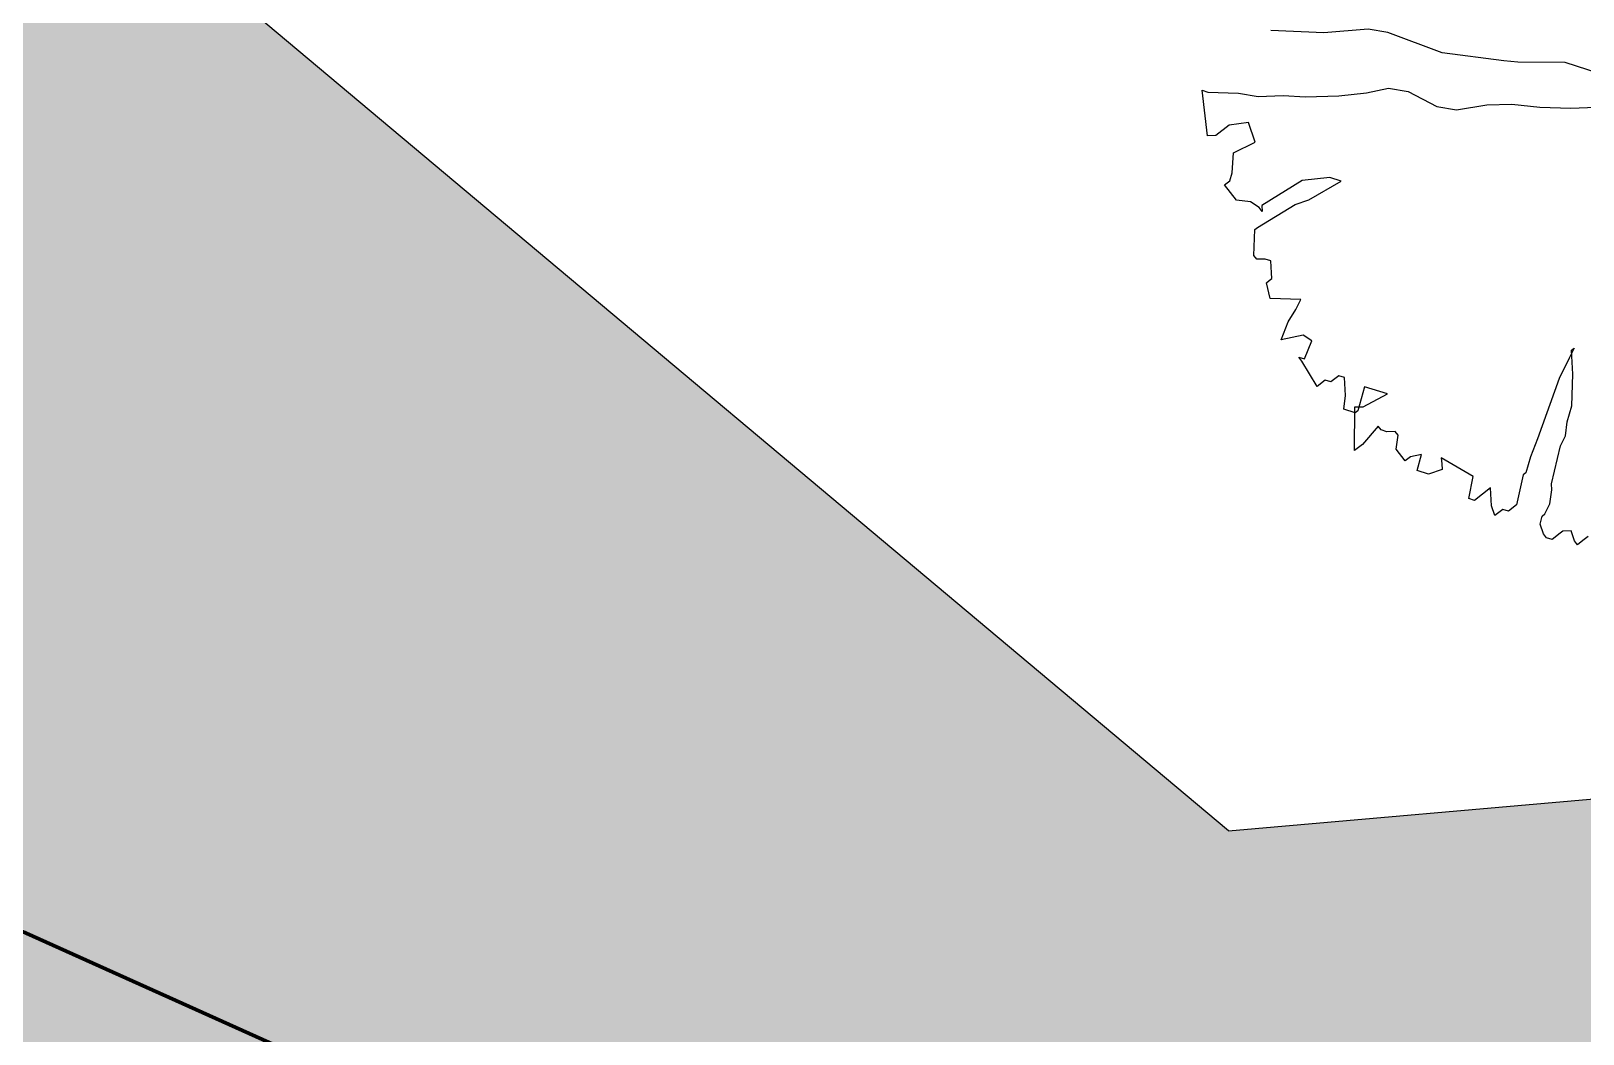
# Model space of a CAD drawing. Header units: millimetres. Extents: x 111 to 1506, y 14 to 566.
# Drawn here: x 252.747 to 255.486, y 189.701 to 191.471 of the extents above; entities that cross this region are included whole.
import ezdxf

# ---------------------------------------------------------------- set-up
doc = ezdxf.new("R2010")
doc.units = ezdxf.units.MM
doc.layers.add('fer', color=8, linetype='Continuous')
doc.layers.add('G', color=254, linetype='Continuous', lineweight=5)

# ---------------------------------------------------------------- blocks, each defined once
blk = doc.blocks.new('tr')
at = {"layer": 'fer', "color": 97}
for p, q in [((1379.4492, 206.3708), (1379.4611, 206.3708)), ((1379.4492, 206.3708), (1379.4611, 206.3708)), ((1379.4611, 206.3708), (1379.473, 206.3708)), ((1379.4611, 206.3708), (1379.473, 206.3708)), ((1379.473, 206.3621), (1379.467, 206.3448)), ((1379.473, 206.3621), (1379.467, 206.3448)), ((1379.473, 206.3708), (1379.473, 206.3621)), ((1379.473, 206.3708), (1379.473, 206.3621)), ((1379.467, 206.3448), (1379.4789, 206.3361)), ((1379.467, 206.3448), (1379.467, 206.3448)), ((1379.467, 206.3448), (1379.4789, 206.3361)), ((1379.467, 206.3448), (1379.467, 206.3448)), ((1379.4789, 206.3361), (1379.4849, 206.3361)), ((1379.4789, 206.3361), (1379.4849, 206.3361)), ((1379.4849, 206.3361), (1379.5027, 206.3361)), ((1379.4849, 206.3361), (1379.5027, 206.3361)), ((1379.5027, 206.3361), (1379.5087, 206.3274)), ((1379.5027, 206.3361), (1379.5087, 206.3274)), ((1379.5087, 206.3274), (1379.5087, 206.3188)), ((1379.5087, 206.3274), (1379.5087, 206.3188)), ((1379.5027, 206.3014), (1379.4908, 206.2928)), ((1379.5027, 206.3014), (1379.4908, 206.2928)), ((1379.5087, 206.3188), (1379.5027, 206.3014)), ((1379.5087, 206.3188), (1379.5027, 206.3014)), ((1379.467, 206.2841), (1379.4492, 206.2668)), ((1379.467, 206.2841), (1379.4492, 206.2668)), ((1379.4849, 206.2928), (1379.467, 206.2841)), ((1379.4849, 206.2928), (1379.467, 206.2841)), ((1379.4908, 206.2928), (1379.4849, 206.2928)), ((1379.4908, 206.2928), (1379.4849, 206.2928)), ((1379.4432, 206.2581), (1379.3897, 206.2148)), ((1379.4432, 206.2581), (1379.3897, 206.2148)), ((1379.4492, 206.2668), (1379.4432, 206.2581)), ((1379.4492, 206.2668), (1379.4432, 206.2581)), ((1379.473, 206.2148), (1379.5146, 206.2495)), ((1379.473, 206.2148), (1379.5146, 206.2495)), ((1379.5146, 206.2495), (1379.5325, 206.2495)), ((1379.5146, 206.2495), (1379.5325, 206.2495)), ((1379.5325, 206.2495), (1379.5384, 206.2408)), ((1379.5325, 206.2495), (1379.5384, 206.2408)), ((1379.5503, 206.2235), (1379.5325, 206.1975)), ((1379.5503, 206.2235), (1379.5325, 206.1975)), ((1379.5384, 206.2408), (1379.5563, 206.2408)), ((1379.5384, 206.2408), (1379.5563, 206.2408)), ((1379.5563, 206.2408), (1379.5503, 206.2235)), ((1379.5563, 206.2408), (1379.5503, 206.2235)), ((1379.3718, 206.2061), (1379.354, 206.1888)), ((1379.3718, 206.2061), (1379.354, 206.1888)), ((1379.3897, 206.2148), (1379.3718, 206.2061)), ((1379.3897, 206.2148), (1379.3718, 206.2061)), ((1379.4135, 206.1801), (1379.4432, 206.1975)), ((1379.4135, 206.1801), (1379.4432, 206.1975)), ((1379.4432, 206.1975), (1379.467, 206.2148)), ((1379.4432, 206.1975), (1379.467, 206.2148)), ((1379.467, 206.2148), (1379.473, 206.2148)), ((1379.467, 206.2148), (1379.473, 206.2148)), ((1379.5325, 206.1975), (1379.5503, 206.1975)), ((1379.5325, 206.1975), (1379.5503, 206.1975)), ((1379.5503, 206.1975), (1379.5682, 206.1975)), ((1379.5503, 206.1975), (1379.5682, 206.1975)), ((1379.5682, 206.1975), (1379.5741, 206.1888)), ((1379.5682, 206.1975), (1379.5741, 206.1888)), ((1379.3302, 206.1715), (1379.2944, 206.1281)), ((1379.3302, 206.1715), (1379.2944, 206.1281)), ((1379.3182, 206.1195), (1379.4135, 206.1801)), ((1379.3182, 206.1195), (1379.4135, 206.1801)), ((1379.354, 206.1888), (1379.3302, 206.1715)), ((1379.354, 206.1888), (1379.3302, 206.1715)), ((1379.5741, 206.1888), (1379.5444, 206.1628)), ((1379.5741, 206.1888), (1379.5444, 206.1628)), ((1379.5444, 206.1628), (1379.5682, 206.1021)), ((1379.5444, 206.1628), (1379.5682, 206.1021)), ((1379.2944, 206.1281), (1379.2706, 206.0935)), ((1379.2944, 206.1281), (1379.2706, 206.0935)), ((1379.2825, 206.1021), (1379.3182, 206.1195)), ((1379.2825, 206.1021), (1379.3182, 206.1195)), ((1379.5682, 206.1021), (1379.5741, 206.1108)), ((1379.5682, 206.1021), (1379.5741, 206.1108)), ((1379.5741, 206.1108), (1379.5801, 206.1195)), ((1379.5741, 206.1108), (1379.5801, 206.1195)), ((1379.5801, 206.1195), (1379.6039, 206.1108)), ((1379.5801, 206.1195), (1379.6039, 206.1108)), ((1379.6039, 206.1108), (1379.6158, 206.0935)), ((1379.6039, 206.1108), (1379.6158, 206.0935)), ((1379.2647, 206.0935), (1379.2825, 206.1021)), ((1379.2647, 206.0935), (1379.2825, 206.1021)), ((1379.2706, 206.0935), (1379.2647, 206.0935)), ((1379.2706, 206.0935), (1379.2647, 206.0935)), ((1379.6158, 206.0935), (1379.592, 206.0761)), ((1379.6158, 206.0935), (1379.592, 206.0761)), ((1379.592, 206.0761), (1379.6099, 206.0675)), ((1379.592, 206.0761), (1379.6099, 206.0675)), ((1379.6099, 206.0675), (1379.6218, 206.0675)), ((1379.6099, 206.0675), (1379.6218, 206.0675)), ((1379.6218, 206.0675), (1379.6218, 206.0415)), ((1379.6218, 206.0675), (1379.6218, 206.0415)), ((1379.6218, 206.0415), (1379.6039, 206.0241)), ((1379.6218, 206.0415), (1379.6039, 206.0241)), ((1379.6039, 206.0241), (1379.6039, 206.0155)), ((1379.6039, 206.0241), (1379.6039, 206.0155)), ((1379.6039, 206.0155), (1379.6158, 206.0068)), ((1379.6039, 206.0155), (1379.6158, 206.0068)), ((1379.6158, 206.0068), (1379.6218, 205.9981)), ((1379.6158, 206.0068), (1379.6218, 205.9981)), ((1379.6218, 205.9895), (1379.6634, 205.9981)), ((1379.6218, 205.9981), (1379.6218, 205.9895)), ((1379.6218, 205.9895), (1379.6634, 205.9981)), ((1379.6218, 205.9981), (1379.6218, 205.9895)), ((1379.6813, 205.9981), (1379.6337, 205.9375)), ((1379.6813, 205.9981), (1379.6337, 205.9375)), ((1379.6634, 205.9981), (1379.6813, 205.9981)), ((1379.6634, 205.9981), (1379.6813, 205.9981)), ((1379.5741, 205.9548), (1379.598, 205.9202)), ((1379.6218, 205.9462), (1379.5741, 205.9548)), ((1379.5741, 205.9548), (1379.598, 205.9202)), ((1379.6218, 205.9462), (1379.5741, 205.9548)), ((1379.598, 205.9202), (1379.6337, 205.9462)), ((1379.598, 205.9202), (1379.6337, 205.9462)), ((1379.6337, 205.9375), (1379.6218, 205.9462)), ((1379.6337, 205.9375), (1379.6218, 205.9462)), ((1379.6337, 205.9462), (1379.6396, 205.9462)), ((1379.6337, 205.9462), (1379.6396, 205.9462)), ((1379.6396, 205.9462), (1379.6515, 205.9288)), ((1379.6396, 205.9462), (1379.6515, 205.9288)), ((1379.6515, 205.9288), (1379.6337, 205.9115)), ((1379.6515, 205.9288), (1379.6337, 205.9115)), ((1379.6277, 205.9028), (1379.6158, 205.8855)), ((1379.6277, 205.9028), (1379.6158, 205.8855)), ((1379.6337, 205.9115), (1379.6277, 205.9028)), ((1379.6337, 205.9115), (1379.6277, 205.9028)), ((1379.6337, 205.9115), (1379.6337, 205.9115)), ((1379.6337, 205.9115), (1379.6337, 205.9115)), ((1379.6158, 205.8855), (1379.6218, 205.8768)), ((1379.6158, 205.8855), (1379.6218, 205.8768)), ((1379.6218, 205.8768), (1379.6396, 205.8768)), ((1379.6218, 205.8768), (1379.6396, 205.8768)), ((1379.6396, 205.8768), (1379.6456, 205.8682)), ((1379.6396, 205.8768), (1379.6456, 205.8682)), ((1379.6456, 205.8682), (1379.6634, 205.8682)), ((1379.6456, 205.8682), (1379.6456, 205.8682)), ((1379.6456, 205.8682), (1379.6634, 205.8682)), ((1379.6456, 205.8682), (1379.6456, 205.8682)), ((1379.6634, 205.8682), (1379.6575, 205.8162)), ((1379.6634, 205.8682), (1379.6575, 205.8162)), ((1379.6515, 205.8162), (1379.6218, 205.7988)), ((1379.6515, 205.8162), (1379.6218, 205.7988)), ((1379.6575, 205.8075), (1379.6515, 205.8162)), ((1379.6575, 205.8075), (1379.6515, 205.8162)), ((1379.6575, 205.8162), (1379.6575, 205.8075)), ((1379.6575, 205.8162), (1379.6575, 205.8075)), ((1379.0088, 205.7555), (1378.9731, 205.7815)), ((1379.0088, 205.7555), (1378.9731, 205.7815)), ((1379.6218, 205.7988), (1379.6277, 205.7815)), ((1379.6218, 205.7988), (1379.6277, 205.7815)), ((1379.6277, 205.7815), (1379.6634, 205.7642)), ((1379.6277, 205.7815), (1379.6634, 205.7642)), ((1379.0505, 205.7208), (1379.0088, 205.7555)), ((1379.0505, 205.7208), (1379.0088, 205.7555)), ((1379.6634, 205.7642), (1379.6337, 205.7468)), ((1379.6634, 205.7642), (1379.6337, 205.7468)), ((1379.6634, 205.7642), (1379.6634, 205.7642)), ((1379.6634, 205.7642), (1379.6634, 205.7642)), ((1378.9314, 205.7382), (1378.9671, 205.6862)), ((1378.9314, 205.7382), (1378.9671, 205.6862)), ((1379.6099, 205.7382), (1379.592, 205.7295)), ((1379.6099, 205.7382), (1379.592, 205.7295)), ((1379.592, 205.7295), (1379.6337, 205.6948)), ((1379.592, 205.7295), (1379.6337, 205.6948)), ((1379.6337, 205.7468), (1379.6099, 205.7382)), ((1379.6337, 205.7468), (1379.6099, 205.7382)), ((1379.0862, 205.6862), (1379.0505, 205.7208)), ((1379.0862, 205.6862), (1379.0505, 205.7208)), ((1378.9671, 205.6862), (1379.0326, 205.6342)), ((1378.9671, 205.6862), (1379.0326, 205.6342)), ((1379.1219, 205.6602), (1379.0862, 205.6862)), ((1379.1219, 205.6602), (1379.0862, 205.6862)), ((1379.6337, 205.6948), (1379.6218, 205.6688)), ((1379.6337, 205.6948), (1379.6218, 205.6688)), ((1379.6337, 205.6948), (1379.6337, 205.6948)), ((1379.6337, 205.6948), (1379.6337, 205.6948)), ((1379.1695, 205.6342), (1379.1219, 205.6602)), ((1379.1695, 205.6342), (1379.1219, 205.6602)), ((1379.6039, 205.6602), (1379.592, 205.6429)), ((1379.6039, 205.6602), (1379.592, 205.6429)), ((1379.592, 205.6429), (1379.598, 205.6342)), ((1379.592, 205.6429), (1379.598, 205.6342)), ((1379.6099, 205.6688), (1379.6039, 205.6602)), ((1379.6099, 205.6688), (1379.6039, 205.6602)), ((1379.6158, 205.6688), (1379.6099, 205.6688)), ((1379.6158, 205.6688), (1379.6099, 205.6688)), ((1379.6218, 205.6688), (1379.6158, 205.6688)), ((1379.6218, 205.6688), (1379.6158, 205.6688)), ((1379.0326, 205.6342), (1379.0505, 205.6169)), ((1379.0326, 205.6342), (1379.0505, 205.6169)), ((1379.0505, 205.6169), (1379.1278, 205.5389)), ((1379.0505, 205.6169), (1379.1278, 205.5389)), ((1379.1933, 205.6082), (1379.1695, 205.6342)), ((1379.1933, 205.6082), (1379.1695, 205.6342)), ((1379.6099, 205.6169), (1379.5801, 205.5822)), ((1379.6099, 205.6169), (1379.5801, 205.5822)), ((1379.598, 205.6342), (1379.6099, 205.6255)), ((1379.598, 205.6342), (1379.6099, 205.6255)), ((1379.6099, 205.6255), (1379.6099, 205.6169)), ((1379.6099, 205.6255), (1379.6099, 205.6169)), ((1379.2171, 205.5562), (1379.1933, 205.6082)), ((1379.2171, 205.5562), (1379.1933, 205.6082)), ((1379.4075, 205.6082), (1379.4194, 205.5909)), ((1379.473, 205.5995), (1379.4075, 205.6082)), ((1379.4075, 205.6082), (1379.4194, 205.5909)), ((1379.473, 205.5995), (1379.4075, 205.6082)), ((1379.4194, 205.5909), (1379.4611, 205.5649)), ((1379.4194, 205.5909), (1379.4611, 205.5649)), ((1379.4968, 205.5909), (1379.473, 205.5995)), ((1379.4968, 205.5909), (1379.473, 205.5995)), ((1379.5741, 205.5822), (1379.4968, 205.5909)), ((1379.5741, 205.5822), (1379.4968, 205.5909)), ((1379.4611, 205.5649), (1379.5444, 205.5562)), ((1379.4611, 205.5649), (1379.5444, 205.5562)), ((1379.5444, 205.5562), (1379.5503, 205.5649)), ((1379.5444, 205.5562), (1379.5503, 205.5649)), ((1379.5503, 205.5649), (1379.5503, 205.5562)), ((1379.5503, 205.5649), (1379.5503, 205.5562)), ((1379.5801, 205.5822), (1379.5741, 205.5822)), ((1379.5801, 205.5822), (1379.5741, 205.5822)), ((1379.1278, 205.5389), (1379.1814, 205.4522)), ((1379.1278, 205.5389), (1379.1814, 205.4522)), ((1379.2409, 205.5302), (1379.2171, 205.5562)), ((1379.2409, 205.5302), (1379.2171, 205.5562)), ((1379.5503, 205.5562), (1379.5563, 205.5389)), ((1379.5503, 205.5562), (1379.5563, 205.5389)), ((1379.5563, 205.5389), (1379.5741, 205.5215)), ((1379.5563, 205.5389), (1379.5741, 205.5215)), ((1379.2766, 205.5129), (1379.2409, 205.5302)), ((1379.2766, 205.5129), (1379.2409, 205.5302)), ((1379.3182, 205.4869), (1379.2766, 205.5129)), ((1379.3182, 205.4869), (1379.2766, 205.5129)), ((1379.5741, 205.5215), (1379.5741, 205.5042)), ((1379.5741, 205.5215), (1379.5741, 205.5042)), ((1379.3659, 205.4522), (1379.3182, 205.4869)), ((1379.3659, 205.4522), (1379.3182, 205.4869)), ((1379.5503, 205.4782), (1379.5265, 205.4522)), ((1379.5503, 205.4782), (1379.5265, 205.4522)), ((1379.5622, 205.4869), (1379.5503, 205.4782)), ((1379.5622, 205.4869), (1379.5503, 205.4782)), ((1379.5503, 205.4782), (1379.5503, 205.4782)), ((1379.5503, 205.4782), (1379.5503, 205.4782)), ((1379.5741, 205.4869), (1379.5622, 205.4869)), ((1379.5741, 205.4869), (1379.5622, 205.4869)), ((1379.5741, 205.5042), (1379.5741, 205.4869)), ((1379.5741, 205.5042), (1379.5741, 205.4869)), ((1379.1814, 205.4522), (1379.2052, 205.4262)), ((1379.1814, 205.4522), (1379.2052, 205.4262)), ((1379.3956, 205.4262), (1379.3659, 205.4522)), ((1379.3956, 205.4262), (1379.3659, 205.4522)), ((1379.4849, 205.4609), (1379.473, 205.4262)), ((1379.4849, 205.4609), (1379.473, 205.4262)), ((1379.5265, 205.4522), (1379.4849, 205.4609)), ((1379.5265, 205.4522), (1379.4849, 205.4609)), ((1379.2052, 205.4262), (1379.2706, 205.3829)), ((1379.2052, 205.4262), (1379.2706, 205.3829)), ((1379.4313, 205.4002), (1379.3956, 205.4262)), ((1379.4313, 205.4002), (1379.3956, 205.4262)), ((1379.473, 205.4262), (1379.5027, 205.4089)), ((1379.473, 205.4262), (1379.5027, 205.4089)), ((1379.4551, 205.3742), (1379.4313, 205.4002)), ((1379.4551, 205.3742), (1379.4313, 205.4002)), ((1379.5027, 205.4089), (1379.5325, 205.4089)), ((1379.5027, 205.4089), (1379.5325, 205.4089)), ((1379.5444, 205.4002), (1379.5027, 205.3309)), ((1379.5444, 205.4002), (1379.5027, 205.3309)), ((1379.5325, 205.4089), (1379.5444, 205.4002)), ((1379.5325, 205.4089), (1379.5444, 205.4002)), ((1379.2706, 205.3829), (1379.3421, 205.3222)), ((1379.2706, 205.3829), (1379.3421, 205.3222)), ((1379.4968, 205.3396), (1379.4551, 205.3742)), ((1379.4968, 205.3396), (1379.4551, 205.3742)), ((1379.5027, 205.3309), (1379.4968, 205.3396)), ((1379.5027, 205.3309), (1379.4968, 205.3396))]:
    blk.add_line(p, q, dxfattribs=at)

msp = doc.modelspace()

# ---------------------------------------------------------------- hatches: boundary and pattern name
at = {"layer": 'G', "lineweight": 100, "ltscale": 1000}
h = msp.add_hatch(dxfattribs=at)
h.set_pattern_fill('AR-HBONE', color=256, scale=0.046, angle=-22.08523, style=0)
h.set_pattern_definition([(22.914772, (780.19157, 1619.01874), (0.097837146, 0.241122153), [0.552, -0.184]), (112.914772, (780.36105, 1619.09038), (0.097837146, 0.241122153), [0.552, -0.184])])
h.paths.add_polyline_path([(252.74721, 189.8745), (232.56645, 206.80816), (234.91794, 206.79314), (254.86046, 190.05938)])
h = msp.add_hatch(dxfattribs=at)
h.set_pattern_fill('AR-HBONE', color=256, scale=0.046, angle=-22.08523, style=0)
h.set_pattern_definition([(22.914772, (777.23143, 1670.63463), (0.097837146, 0.241122153), [0.552, -0.184]), (112.914772, (777.40091, 1670.70627), (0.097837146, 0.241122153), [0.552, -0.184])])
edge = h.paths.add_edge_path()
edge.add_line((221.74739, 201.07699), (222.24177, 203.56684))
edge.add_line((222.24177, 203.56684), (283.25265, 176.18215))
edge.add_line((283.25265, 176.18215), (282.61554, 174.27589))
edge.add_line((282.61554, 174.27589), (222.04443, 201.46319))
h = msp.add_hatch(dxfattribs=at)
h.set_pattern_fill('AR-HBONE', color=256, scale=0.046, angle=-148.60822, style=0)
h.set_pattern_definition([(256.391776, (1103.76866, -1087.1741), (0.135542792, -0.222126432), [0.552, -0.184]), (346.391776, (1103.72537, -1087.35293), (0.135542792, -0.222126432), [0.552, -0.184])])
h.paths.add_polyline_path([(252.74721, 189.8745), (289.27, 193.06983), (290.89503, 191.70627), (255.55464, 188.61438)])

# ---------------------------------------------------------------- linework, layer by layer
at = {"lineweight": 100, "ltscale": 1000}
msp.add_line((222.24177, 203.56684), (283.25265, 176.18215), dxfattribs=at)
for q in [(245.33526, 198.05197), (263.48191, 190.81366)]:
    msp.add_line((254.86046, 190.05938), q)

# ---------------------------------------------------------------- block references
at = {"lineweight": 100, "rotation": 217.9147716791315}
msp.add_blockref('tr', (1216.96526, 1201.04619), dxfattribs=at)

doc.saveas('drawing.dxf')
